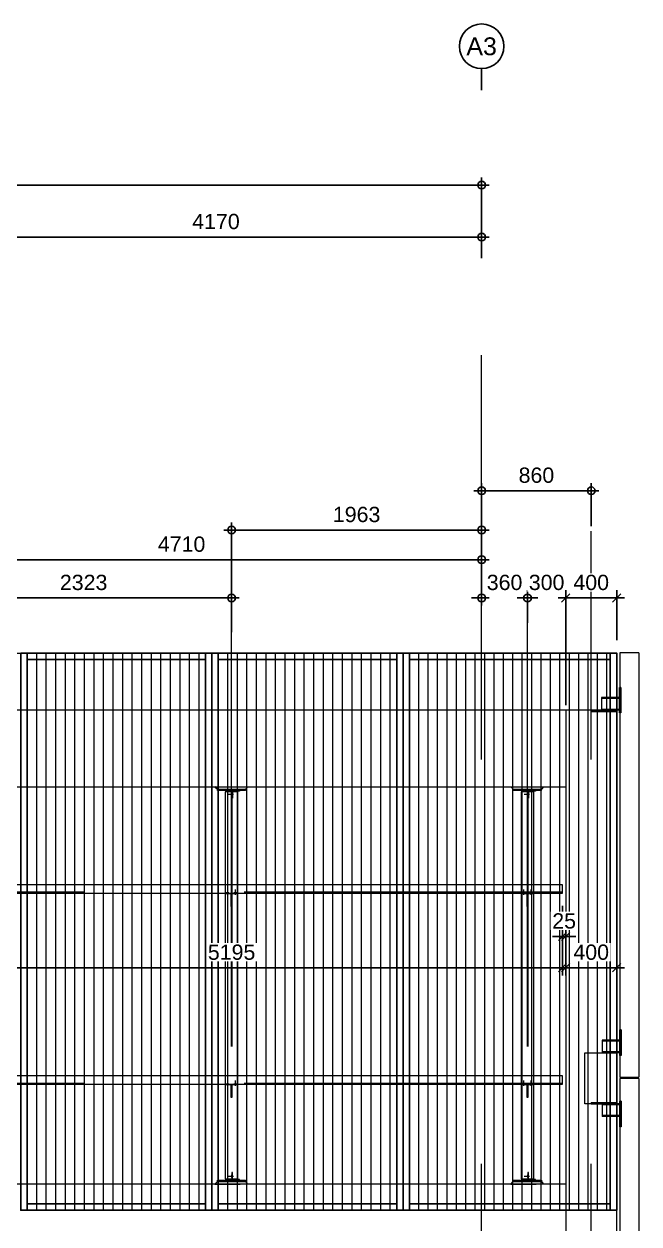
# Model space of a CAD drawing. Header units: millimetres. Extents: x 652937 to 1670132, y 1473552 to 2851037.
# Drawn here: x 663639.43 to 663644.26, y 1524563.97 to 1524573.4 of the extents above; entities that cross this region are included whole.
import ezdxf
from ezdxf.enums import TextEntityAlignment as Align

# ---------------------------------------------------------------- set-up
doc = ezdxf.new("R2010")
doc.units = ezdxf.units.MM
for name, pattern in [('Grid Line', [22.225, 12.7, -3.175, 3.175, -3.175]), ('HIDDEN', [0.375, 0.25, -0.125]), ('XKITLINE00', [0]), ('XKITLINE02', [4, 2, -2])]:
    doc.linetypes.add(name, pattern=pattern)
doc.layers.get('Defpoints').update_dxf_attribs({"color": 255})
for name, color, linetype, lineweight in [('A-230-M_FLOOR', 2, 'Continuous', 25), ('A-GENM', 37, 'Continuous', 9), ('Bolt', 7, 'Continuous', 0), ('Part', 2, 'Continuous', 0), ('S-GRID', 1, 'Continuous', 9), ('Z-030-M_GRID', 1, 'Continuous', 9)]:
    doc.layers.add(name, color=color, linetype=linetype, lineweight=lineweight)
doc.layers.add('S-DIM', color=7, linetype='Continuous')
doc.layers.add('Stan-Dim', color=5, linetype='Continuous')
doc.styles.add('Arial', font='arial.ttf')
doc.styles.add('CKST2', font='romans.shx', dxfattribs={"width": 0.8, "height": 4})
doc.dimstyles.new('Dim 40 - Cen', dxfattribs={"dimscale": 0.04, "dimtxt": 3, "dimasz": 1, "dimexe": 0, "dimexo": 1, "dimgap": 1.5, "dimtad": 1, "dimdec": 0, "dimlfac": 1000, "dimzin": 1, "dimdsep": 46, "dimtxsty": 'Arial', "dimblk": 'CEN1', "dimcen": 0.09, "dimclrd": 1, "dimclre": 49, "dimclrt": 3, "dimadec": 0, "dimazin": 0, "dimtfac": 1, "dimtdec": 0, "dimtix": 1, "dimtofl": 0, "dimtmove": 2, "dimatfit": 3, "dimfxl": 1, "dimtfill": 1, "dimtolj": 1, "dimtzin": 0, "dimarcsym": 1})
doc.dimstyles.new('Dim 40 - Cen-End', dxfattribs={"dimscale": 0.04, "dimtxt": 3, "dimasz": 1, "dimexe": 0, "dimexo": 1, "dimgap": 1.5, "dimtad": 1, "dimdec": 0, "dimlfac": 1000, "dimzin": 1, "dimdsep": 46, "dimtxsty": 'Arial', "dimblk1": 'CEN1', "dimblk2": 'END', "dimsah": 1, "dimcen": 0.09, "dimclrd": 1, "dimclre": 49, "dimclrt": 3, "dimadec": 0, "dimazin": 0, "dimtfac": 1, "dimtdec": 0, "dimtix": 1, "dimtofl": 0, "dimtmove": 2, "dimatfit": 3, "dimfxl": 1, "dimtfill": 1, "dimtolj": 1, "dimtzin": 0, "dimarcsym": 1})
doc.dimstyles.new('Dim 40 - End', dxfattribs={"dimscale": 0.04, "dimtxt": 3, "dimasz": 1, "dimexe": 0, "dimexo": 2.5, "dimgap": 1.5, "dimtad": 1, "dimdec": 0, "dimlfac": 1000, "dimzin": 1, "dimdsep": 46, "dimtxsty": 'Arial', "dimblk": 'END', "dimcen": 0.09, "dimclrd": 1, "dimclre": 49, "dimclrt": 3, "dimadec": 0, "dimazin": 0, "dimtfac": 1, "dimtdec": 0, "dimtix": 1, "dimtofl": 0, "dimtmove": 2, "dimatfit": 3, "dimfxl": 1, "dimtfill": 1, "dimtfillclr": 256, "dimtolj": 1, "dimtzin": 0, "dimarcsym": 0})

# ---------------------------------------------------------------- blocks, each defined once
blk = doc.blocks.new('*A26552242')
at = {"layer": 'Part', "linetype": 'XKITLINE00', "lineweight": 0}
for p, q in [((885.174229, 180.072396), (885.174229, 163.422396)), ((885.924229, 180.072396), (885.174229, 180.072396)), ((885.924229, 180.072396), (885.924229, 163.422396)), ((885.174229, 163.422396), (885.924229, 163.422396)), ((885.174229, 163.372396), (885.174229, 148.472396)), ((885.924229, 163.372396), (885.174229, 163.372396)), ((885.924229, 163.372396), (885.924229, 148.472396)), ((885.174229, 148.472396), (885.924229, 148.472396)), ((885.174229, 148.372396), (885.174229, 136.972396)), ((885.924229, 148.372396), (885.174229, 148.372396)), ((885.924229, 148.372396), (885.924229, 136.972396)), ((885.174229, 136.972396), (885.924229, 136.972396))]:
    blk.add_line(p, q, dxfattribs=at)
blk = doc.blocks.new('*A26572244')
at = {"layer": 'Part', "linetype": 'XKITLINE00', "lineweight": 0}
for p, q in [((883.799204, 162.372396), (883.799204, 164.372396)), ((883.799204, 164.372396), (885.049204, 164.372396)), ((885.049204, 164.372396), (885.049204, 162.372396)), ((885.049204, 162.372396), (883.799204, 162.372396))]:
    blk.add_line(p, q, dxfattribs=at)
blk = doc.blocks.new('*A26642251')
at = {"layer": 'Part', "linetype": 'XKITLINE02', "lineweight": 0}
for p, q in [((884.474108, 164.872396), (884.474108, 164.372396)), ((885.049204, 164.872396), (884.474108, 164.872396)), ((885.174108, 164.834896), (884.474108, 164.834896)), ((885.174108, 164.872396), (885.174108, 164.372396)), ((885.174108, 164.409896), (884.474108, 164.409896)), ((885.049204, 164.372396), (884.474108, 164.372396))]:
    blk.add_line(p, q, dxfattribs=at)
at = {"layer": 'Part', "linetype": 'XKITLINE00', "lineweight": 0}
for p, q in [((885.174108, 164.872396), (885.049204, 164.872396)), ((885.174108, 164.372396), (885.049204, 164.372396))]:
    blk.add_line(p, q, dxfattribs=at)
blk = doc.blocks.new('*A26662253')
at = {"layer": 'Part', "linetype": 'XKITLINE00', "lineweight": 0}
for p, q in [((885.174229, 165.272396), (885.174091, 165.272396)), ((885.174091, 165.272396), (885.174126, 165.272396)), ((885.174091, 165.272396), (885.174091, 164.272396)), ((885.174091, 164.272396), (885.174229, 164.272396)), ((885.174091, 164.272396), (885.174126, 164.272396))]:
    blk.add_line(p, q, dxfattribs=at)
at = {"layer": 'Part', "linetype": 'XKITLINE02', "lineweight": 0}
for p, q in [((885.174126, 164.272396), (885.174126, 165.272396)), ((885.224126, 165.272396), (885.174229, 165.272396)), ((885.224126, 165.272396), (885.224091, 165.272396)), ((885.224091, 165.272396), (885.224091, 164.272396)), ((885.224126, 164.272396), (885.224126, 165.272396)), ((885.224126, 164.272396), (885.174126, 164.272396)), ((885.224091, 164.272396), (885.224126, 164.272396))]:
    blk.add_line(p, q, dxfattribs=at)
blk = doc.blocks.new('*A26672254')
at = {"layer": 'Part', "linetype": 'XKITLINE00', "lineweight": 0}
for p, q in [((885.174229, 162.472396), (885.174091, 162.472396)), ((885.174091, 162.472396), (885.174126, 162.472396)), ((885.174091, 162.472396), (885.174091, 161.472396)), ((885.174091, 161.472396), (885.174229, 161.472396)), ((885.174091, 161.472396), (885.174126, 161.472396))]:
    blk.add_line(p, q, dxfattribs=at)
at = {"layer": 'Part', "linetype": 'XKITLINE02', "lineweight": 0}
for p, q in [((885.174126, 161.472396), (885.174126, 162.472396)), ((885.224126, 162.472396), (885.174229, 162.472396)), ((885.224126, 162.472396), (885.224091, 162.472396)), ((885.224091, 162.472396), (885.224091, 161.472396)), ((885.224126, 161.472396), (885.224126, 162.472396)), ((885.224126, 161.472396), (885.174126, 161.472396)), ((885.224091, 161.472396), (885.224126, 161.472396))]:
    blk.add_line(p, q, dxfattribs=at)
blk = doc.blocks.new('*A26682255')
at = {"layer": 'Part', "linetype": 'XKITLINE02', "lineweight": 0}
for p, q in [((884.474108, 162.372396), (884.474108, 161.872396)), ((885.049201, 162.372396), (884.474108, 162.372396)), ((885.174108, 162.334896), (884.474108, 162.334896)), ((885.174108, 162.372396), (885.174108, 161.872396)), ((885.174108, 161.909896), (884.474108, 161.909896)), ((885.049204, 161.872396), (884.474108, 161.872396))]:
    blk.add_line(p, q, dxfattribs=at)
at = {"layer": 'Part', "linetype": 'XKITLINE00', "lineweight": 0}
for p, q in [((885.174108, 162.372396), (885.049201, 162.372396)), ((885.174108, 161.872396), (885.049204, 161.872396))]:
    blk.add_line(p, q, dxfattribs=at)
blk = doc.blocks.new('*A26692256')
at = {"layer": 'Part', "linetype": 'XKITLINE02', "lineweight": 0}
for p, q in [((884.049201, 162.422396), (885.049201, 162.422396)), ((884.049201, 162.422396), (884.049201, 162.372396)), ((884.049201, 162.372396), (885.049201, 162.372396)), ((885.049201, 162.422396), (885.049201, 162.372396))]:
    blk.add_line(p, q, dxfattribs=at)
blk = doc.blocks.new('*A27552341')
at = {"layer": 'Part', "linetype": 'XKITLINE02', "lineweight": 0}
for p, q in [((884.459124, 178.322396), (884.459124, 177.822396)), ((885.049205, 178.322396), (884.459124, 178.322396)), ((885.159124, 178.284896), (884.459124, 178.284896)), ((885.159124, 178.322396), (885.159124, 177.822396)), ((885.159124, 177.859896), (884.459124, 177.859896)), ((885.049347, 177.822396), (884.459124, 177.822396))]:
    blk.add_line(p, q, dxfattribs=at)
at = {"layer": 'Part', "linetype": 'XKITLINE00', "lineweight": 0}
for p, q in [((885.159124, 178.322396), (885.049205, 178.322396)), ((885.159124, 177.822396), (885.049347, 177.822396))]:
    blk.add_line(p, q, dxfattribs=at)
blk = doc.blocks.new('*A27562342')
at = {"layer": 'Part', "linetype": 'XKITLINE00', "lineweight": 0}
for p, q in [((885.174229, 178.722396), (885.159107, 178.722396)), ((885.159107, 177.722396), (885.159107, 178.722396)), ((885.174229, 177.722396), (885.159107, 177.722396))]:
    blk.add_line(p, q, dxfattribs=at)
at = {"layer": 'Part', "linetype": 'XKITLINE02', "lineweight": 0}
for p, q in [((885.159141, 177.722396), (885.159141, 178.722396)), ((885.209141, 178.722396), (885.174229, 178.722396)), ((885.209141, 178.722396), (885.209107, 178.722396)), ((885.209107, 178.722396), (885.209107, 177.722396)), ((885.209141, 177.722396), (885.209141, 178.722396)), ((885.209141, 177.722396), (885.174229, 177.722396)), ((885.209107, 177.722396), (885.209141, 177.722396))]:
    blk.add_line(p, q, dxfattribs=at)
blk = doc.blocks.new('*A27572343')
at = {"layer": 'Part', "linetype": 'XKITLINE02', "lineweight": 0}
for p, q in [((884.048551, 177.822396), (885.048551, 177.822396)), ((884.048551, 177.822396), (884.048551, 177.772396)), ((884.048551, 177.772396), (885.048551, 177.772396)), ((885.048551, 177.822396), (885.048551, 177.772396))]:
    blk.add_line(p, q, dxfattribs=at)
blk = doc.blocks.new('CEN1')
at = {"color": 1}
for p, q in [((1.5, 0), (-1.5, 0)), ((0, 1.5), (0, -1.5))]:
    blk.add_line(p, q, dxfattribs=at)
at = {"color": 3}
blk.add_circle((0, 0), 0.75, dxfattribs=at)
blk = doc.blocks.new('*D2351')
at = {"color": 49, "lineweight": -2, "transparency": 16777216}
for p, q in [((663628.3827, 1524571.6566), (663628.3827, 1524572.1324)), ((663643.0227, 1524571.6566), (663643.0227, 1524572.1324))]:
    blk.add_line(p, q, dxfattribs=at)
at = {"color": 1, "lineweight": -2, "transparency": 16777216}
blk.add_line((663628.4227, 1524572.1324), (663642.9827, 1524572.1324), dxfattribs=at)
at = {"layer": 'Defpoints', "color": 0, "transparency": 16777216}
for p in [(663643.0227, 1524572.1324), (663628.3827, 1524571.6166), (663643.0227, 1524571.6166)]:
    blk.add_point(p, dxfattribs=at)
at = {"color": 1, "lineweight": -2, "transparency": 16777216, "xscale": 0.04, "yscale": 0.04, "zscale": 0.04, "rotation": 180}
blk.add_blockref('CEN1', (663628.3827, 1524572.1324), dxfattribs=at)
at = {"color": 1, "lineweight": -2, "transparency": 16777216, "xscale": 0.04, "yscale": 0.04, "zscale": 0.04}
blk.add_blockref('CEN1', (663643.0227, 1524572.1324), dxfattribs=at)
at = {"color": 3, "transparency": 16777216, "insert": (663635.7027, 1524572.2536), "char_height": 0.12, "attachment_point": 5, "style": 'Arial', "bg_fill": 3, "box_fill_scale": 1.1, "bg_fill_color": 256, "bg_fill_true_color": 13158600, "bg_fill_transparency": 0}
blk.add_mtext('\\A1;14640', dxfattribs=at)
blk = doc.blocks.new('grid2')
at = {"layer": 'Stan-Dim', "color": 3}
blk.add_line((0, -4.87), (0, 0), dxfattribs=at)
blk.add_circle((0, -9.87), 5, dxfattribs=at)
at = {"layer": 'Stan-Dim', "style": 'CKST2', "width": 0.8}
blk.add_attdef('00', text='', height=4, dxfattribs=at).set_placement((0, -9.87), align=Align.MIDDLE_CENTER)
blk = doc.blocks.new('*D2355')
at = {"color": 49, "lineweight": -2, "transparency": 16777216}
for p, q in [((663638.8527, 1524571.5361), (663638.8527, 1524571.7242)), ((663643.0227, 1524571.5594), (663643.0227, 1524571.7242))]:
    blk.add_line(p, q, dxfattribs=at)
at = {"color": 1, "lineweight": -2, "transparency": 16777216}
blk.add_line((663638.8927, 1524571.7242), (663642.9827, 1524571.7242), dxfattribs=at)
at = {"layer": 'Defpoints', "color": 0, "transparency": 16777216}
for p in [(663643.0227, 1524571.7242), (663638.8527, 1524571.4961), (663643.0227, 1524571.5194)]:
    blk.add_point(p, dxfattribs=at)
at = {"color": 1, "lineweight": -2, "transparency": 16777216, "xscale": 0.04, "yscale": 0.04, "zscale": 0.04, "rotation": 180}
blk.add_blockref('CEN1', (663638.8527, 1524571.7242), dxfattribs=at)
at = {"color": 1, "lineweight": -2, "transparency": 16777216, "xscale": 0.04, "yscale": 0.04, "zscale": 0.04}
blk.add_blockref('CEN1', (663643.0227, 1524571.7242), dxfattribs=at)
at = {"color": 3, "transparency": 16777216, "insert": (663640.9377, 1524571.8455), "char_height": 0.12, "attachment_point": 5, "style": 'Arial', "bg_fill": 3, "box_fill_scale": 1.1, "bg_fill_color": 256, "bg_fill_true_color": 13158600, "bg_fill_transparency": 0}
blk.add_mtext('\\A1;4170', dxfattribs=at)
blk = doc.blocks.new('*D2358')
at = {"color": 49, "lineweight": -2, "transparency": 16777216}
for p, q in [((663638.3127, 1524568.7696), (663638.3127, 1524569.1909)), ((663643.0227, 1524568.9238), (663643.0227, 1524569.1909))]:
    blk.add_line(p, q, dxfattribs=at)
at = {"color": 1, "lineweight": -2, "transparency": 16777216}
blk.add_line((663638.3527, 1524569.1909), (663642.9827, 1524569.1909), dxfattribs=at)
at = {"layer": 'Defpoints', "color": 0, "transparency": 16777216}
for p in [(663643.0227, 1524569.1909), (663643.0227, 1524568.8838), (663638.3127, 1524568.7296)]:
    blk.add_point(p, dxfattribs=at)
at = {"color": 1, "lineweight": -2, "transparency": 16777216, "xscale": 0.04, "yscale": 0.04, "zscale": 0.04, "rotation": 180}
blk.add_blockref('CEN1', (663638.3127, 1524569.1909), dxfattribs=at)
at = {"color": 1, "lineweight": -2, "transparency": 16777216, "xscale": 0.04, "yscale": 0.04, "zscale": 0.04}
blk.add_blockref('CEN1', (663643.0227, 1524569.1909), dxfattribs=at)
at = {"color": 3, "transparency": 16777216, "insert": (663640.6677, 1524569.3121), "char_height": 0.12, "attachment_point": 5, "style": 'Arial', "bg_fill": 3, "box_fill_scale": 1.1, "bg_fill_color": 256, "bg_fill_true_color": 13158600, "bg_fill_transparency": 0}
blk.add_mtext('\\A1;4710', dxfattribs=at)
blk = doc.blocks.new('*D2359')
at = {"layer": 'Defpoints', "color": 0, "transparency": 16777216}
for p in [(663643.8827, 1524569.7324), (663643.0227, 1524569.4133), (663643.8827, 1524569.4133)]:
    blk.add_point(p, dxfattribs=at)
at = {"layer": 'S-DIM', "color": 49, "lineweight": -2, "transparency": 16777216}
for p, q in [((663643.0227, 1524569.4533), (663643.0227, 1524569.7324)), ((663643.8827, 1524569.4533), (663643.8827, 1524569.7324))]:
    blk.add_line(p, q, dxfattribs=at)
at = {"layer": 'S-DIM', "color": 1, "lineweight": -2, "transparency": 16777216}
blk.add_line((663643.0627, 1524569.7324), (663643.8427, 1524569.7324), dxfattribs=at)
at = {"layer": 'S-DIM', "color": 1, "lineweight": -2, "transparency": 16777216, "xscale": 0.04, "yscale": 0.04, "zscale": 0.04, "rotation": 180}
blk.add_blockref('CEN1', (663643.0227, 1524569.7324), dxfattribs=at)
at = {"layer": 'S-DIM', "color": 1, "lineweight": -2, "transparency": 16777216, "xscale": 0.04, "yscale": 0.04, "zscale": 0.04}
blk.add_blockref('CEN1', (663643.8827, 1524569.7324), dxfattribs=at)
at = {"layer": 'S-DIM', "color": 3, "transparency": 16777216, "insert": (663643.4527, 1524569.8536), "char_height": 0.12, "attachment_point": 5, "style": 'Arial', "bg_fill": 3, "box_fill_scale": 1.1, "bg_fill_color": 256, "bg_fill_true_color": 13158600, "bg_fill_transparency": 0}
blk.add_mtext('\\A1;860', dxfattribs=at)
blk = doc.blocks.new('*A3459102')
at = {"layer": 'Part', "linetype": 'XKITLINE00', "lineweight": 0}
for p, q in [((616.947211, 135.830227), (616.947209, 135.830227)), ((616.947209, 135.830227), (619.147209, 135.830227)), ((616.947209, 135.730227), (616.947209, 135.830227)), ((616.947211, 135.730227), (616.947209, 135.730227)), ((616.947209, 135.730227), (619.147209, 135.730227)), ((619.147211, 135.830227), (619.147209, 135.830227)), ((619.147209, 135.730227), (619.147209, 135.830227)), ((619.147211, 135.730227), (619.147209, 135.730227))]:
    blk.add_line(p, q, dxfattribs=at)
at = {"layer": 'Part', "linetype": 'XKITLINE02', "lineweight": 0}
for p, q in [((616.947211, 135.830227), (616.947211, 135.730227)), ((619.147209, 135.830227), (619.147211, 135.830227)), ((619.147209, 135.730227), (619.147211, 135.730227)), ((619.147211, 135.830227), (619.147211, 135.730227))]:
    blk.add_line(p, q, dxfattribs=at)
blk = doc.blocks.new('*A3460103')
at = {"layer": 'Part', "linetype": 'XKITLINE02', "lineweight": 0}
for p, q in [((618.12721, 136.430227), (618.077209, 136.430227)), ((618.077209, 136.430227), (618.077209, 135.930227)), ((618.077209, 135.830227), (618.67721, 135.830227)), ((618.127209, 135.930227), (618.127209, 136.430227)), ((618.67721, 135.830227), (618.67721, 135.880227))]:
    blk.add_line(p, q, dxfattribs=at)
at = {"layer": 'Part', "linetype": 'XKITLINE00', "lineweight": 0}
for p, q in [((618.077209, 135.930227), (618.077209, 135.830227)), ((618.127209, 135.930227), (618.127209, 135.880227)), ((618.677209, 135.880227), (618.127209, 135.880227)), ((618.677209, 135.830227), (618.677209, 135.880227))]:
    blk.add_line(p, q, dxfattribs=at)
blk = doc.blocks.new('*A3461104')
at = {"layer": 'Part', "linetype": 'XKITLINE00', "lineweight": 0}
for p, q in [((616.747209, 135.530227), (616.947209, 135.730227)), ((616.947209, 135.730227), (616.947211, 135.730227)), ((619.177211, 135.730227), (616.947209, 135.730227)), ((619.347209, 135.530227), (619.177209, 135.730227))]:
    blk.add_line(p, q, dxfattribs=at)
at = {"layer": 'Part', "linetype": 'XKITLINE02', "lineweight": 0}
for p, q in [((616.747211, 135.530227), (616.947211, 135.730227)), ((619.347211, 135.530227), (619.177211, 135.730227)), ((616.747209, 135.530227), (619.347211, 135.530227))]:
    blk.add_line(p, q, dxfattribs=at)
blk = doc.blocks.new('*A3462105')
at = {"layer": 'Bolt', "linetype": 'XKITLINE02', "lineweight": 0}
for p, q in [((618.20641, 136.130227), (617.77721, 136.130227)), ((618.07721, 136.200227), (618.01721, 136.200227)), ((618.07721, 136.060227), (618.01721, 136.060227)), ((618.12721, 136.300227), (618.07721, 136.300227)), ((618.12721, 135.960227), (618.07721, 135.960227))]:
    blk.add_line(p, q, dxfattribs=at)
blk = doc.blocks.new('*A3463106')
at = {"layer": 'Bolt'}
for points in [[(617.217, 135.83), (617.217, 135.73), (617.077, 135.73), (617.077, 135.83)], [(619.017, 135.83), (619.017, 135.73), (618.877, 135.73), (618.877, 135.83)]]:
    blk.add_hatch(color=256, dxfattribs=at).paths.add_polyline_path(points, flags=17)
at = {"layer": 'Bolt', "linetype": 'XKITLINE00', "lineweight": 0}
for p, q in [((617.077, 135.83), (617.077, 135.73)), ((617.147, 135.83), (617.147, 135.73)), ((617.217, 135.83), (617.217, 135.73)), ((618.877, 135.83), (618.877, 135.73)), ((618.947, 135.83), (618.947, 135.73)), ((619.017, 135.83), (619.017, 135.73))]:
    blk.add_line(p, q, dxfattribs=at)
blk = doc.blocks.new('*A3534110')
at = {"layer": 'Part', "linetype": 'XKITLINE00', "lineweight": 0}
for p, q in [((616.947209, 162.330227), (616.947209, 162.430227)), ((616.947209, 162.430227), (619.147209, 162.430227)), ((619.147209, 162.330227), (616.947209, 162.330227)), ((619.147209, 162.330227), (619.147209, 162.430227)), ((619.147209, 162.430227), (619.147211, 162.430227)), ((619.147211, 162.330227), (619.147209, 162.330227))]:
    blk.add_line(p, q, dxfattribs=at)
at = {"layer": 'Part', "linetype": 'XKITLINE02', "lineweight": 0}
for p, q in [((616.947211, 162.330227), (616.947211, 162.430227)), ((619.147209, 162.430227), (619.147211, 162.430227)), ((619.147209, 162.330227), (619.147211, 162.330227)), ((619.147211, 162.330227), (619.147211, 162.430227))]:
    blk.add_line(p, q, dxfattribs=at)
blk = doc.blocks.new('*A3535111')
at = {"layer": 'Part', "linetype": 'XKITLINE00', "lineweight": 0}
for p, q in [((618.077209, 162.330227), (618.077209, 162.230227)), ((618.677209, 162.280227), (618.127209, 162.280227)), ((618.127209, 162.280227), (618.127209, 162.230227)), ((618.677209, 162.280227), (618.677209, 162.330227))]:
    blk.add_line(p, q, dxfattribs=at)
at = {"layer": 'Part', "linetype": 'XKITLINE02', "lineweight": 0}
for p, q in [((618.077209, 162.330227), (618.67721, 162.330227)), ((618.07721, 161.730227), (618.077209, 162.230227)), ((618.127209, 162.230227), (618.12721, 161.730227)), ((618.67721, 162.330227), (618.67721, 162.280227)), ((618.077209, 161.730227), (618.12721, 161.730227))]:
    blk.add_line(p, q, dxfattribs=at)
blk = doc.blocks.new('*A3536112')
at = {"layer": 'Part', "linetype": 'XKITLINE00', "lineweight": 0}
for p, q in [((616.747209, 162.630227), (616.947209, 162.430227)), ((616.947209, 162.430227), (619.177211, 162.430227)), ((619.177209, 162.430227), (619.347209, 162.630227))]:
    blk.add_line(p, q, dxfattribs=at)
at = {"layer": 'Part', "linetype": 'XKITLINE02', "lineweight": 0}
for p, q in [((616.747209, 162.630227), (619.347211, 162.630227)), ((616.947211, 162.430227), (616.747211, 162.630227)), ((619.177211, 162.430227), (619.347211, 162.630227))]:
    blk.add_line(p, q, dxfattribs=at)
blk = doc.blocks.new('*A3537113')
at = {"layer": 'Bolt', "linetype": 'XKITLINE02', "lineweight": 0}
for p, q in [((618.07721, 162.100227), (618.01721, 162.100227)), ((618.12721, 162.200227), (618.07721, 162.200227)), ((618.20641, 162.030227), (617.77721, 162.030227)), ((618.07721, 161.960227), (618.01721, 161.960227)), ((618.12721, 161.860227), (618.07721, 161.860227))]:
    blk.add_line(p, q, dxfattribs=at)
blk = doc.blocks.new('*A3538114')
at = {"layer": 'Bolt'}
for points in [[(617.217, 162.43), (617.217, 162.33), (617.077, 162.33), (617.077, 162.43)], [(619.017, 162.43), (619.017, 162.33), (618.877, 162.33), (618.877, 162.43)]]:
    blk.add_hatch(color=256, dxfattribs=at).paths.add_polyline_path(points, flags=17)
at = {"layer": 'Bolt', "linetype": 'XKITLINE00', "lineweight": 0}
for p, q in [((617.077, 162.33), (617.077, 162.43)), ((617.147, 162.33), (617.147, 162.43)), ((617.217, 162.33), (617.217, 162.43)), ((618.877, 162.33), (618.877, 162.43)), ((618.947, 162.33), (618.947, 162.43)), ((619.017, 162.33), (619.017, 162.43))]:
    blk.add_line(p, q, dxfattribs=at)
blk = doc.blocks.new('*A3522107')
at = {"layer": 'Part', "linetype": 'XKITLINE00', "lineweight": 0}
for p, q in [((618.017208, 147.820227), (618.077208, 147.820227)), ((618.017208, 147.520227), (618.017208, 147.820227)), ((618.077208, 147.520227), (618.017208, 147.520227)), ((618.017209, 146.820227), (618.017208, 147.520227)), ((618.077209, 147.820227), (618.077208, 147.820227)), ((618.077208, 147.820227), (618.077208, 147.520227)), ((618.077208, 147.520227), (618.077209, 146.820227)), ((618.077209, 146.820227), (618.017209, 146.820227))]:
    blk.add_line(p, q, dxfattribs=at)
at = {"layer": 'Part', "linetype": 'XKITLINE02', "lineweight": 0}
for p, q in [((618.017209, 146.820227), (618.017209, 147.820227)), ((618.077208, 147.820227), (618.077209, 147.820227)), ((618.077209, 146.820227), (618.077209, 147.820227))]:
    blk.add_line(p, q, dxfattribs=at)
blk = doc.blocks.new('*A3523108')
at = {"layer": 'Part', "linetype": 'XKITLINE00', "lineweight": 0}
for p, q in [((617.547208, 147.820227), (617.547208, 147.880227)), ((618.547208, 147.820227), (617.547208, 147.820227)), ((618.547208, 147.820227), (618.547208, 147.880227)), ((618.547209, 147.820227), (618.547208, 147.820227))]:
    blk.add_line(p, q, dxfattribs=at)
at = {"layer": 'Part', "linetype": 'XKITLINE02', "lineweight": 0}
for p, q in [((617.547208, 147.880227), (617.547209, 147.880227)), ((617.547208, 147.880227), (618.547209, 147.880227)), ((617.547209, 147.880227), (617.547209, 147.820227)), ((618.547208, 147.820227), (618.547209, 147.820227)), ((618.547209, 147.820227), (618.547209, 147.880227))]:
    blk.add_line(p, q, dxfattribs=at)
blk = doc.blocks.new('*A3524109')
at = {"layer": 'Bolt'}
for points in [[(617.677, 147.88), (617.677, 147.94), (617.817, 147.94), (617.817, 147.88)], [(618.277, 147.88), (618.277, 147.94), (618.417, 147.94), (618.417, 147.88)], [(617.677, 147.82), (617.677, 147.88), (617.817, 147.88), (617.817, 147.82)], [(618.277, 147.82), (618.277, 147.88), (618.417, 147.88), (618.417, 147.82)]]:
    blk.add_hatch(color=256, dxfattribs=at).paths.add_polyline_path(points, flags=17)
at = {"layer": 'Bolt', "linetype": 'XKITLINE00', "lineweight": 0}
for p, q in [((617.677, 147.88), (617.677, 147.94)), ((617.747, 147.741), (617.747, 148.17)), ((617.817, 147.88), (617.817, 147.94)), ((618.277, 147.88), (618.277, 147.94)), ((618.347, 147.741), (618.347, 148.17)), ((618.417, 147.88), (618.417, 147.94)), ((617.677, 147.82), (617.677, 147.88)), ((617.817, 147.82), (617.817, 147.88)), ((618.277, 147.82), (618.277, 147.88)), ((618.417, 147.82), (618.417, 147.88))]:
    blk.add_line(p, q, dxfattribs=at)
blk = doc.blocks.new('*D2374')
at = {"layer": 'Defpoints', "color": 0, "transparency": 16777216}
for p in [(663641.0602, 1524568.8902), (663641.0602, 1524568.5813), (663638.7377, 1524568.5052)]:
    blk.add_point(p, dxfattribs=at)
at = {"layer": 'S-DIM', "color": 49, "lineweight": -2, "transparency": 16777216}
for p, q in [((663638.7377, 1524568.5452), (663638.7377, 1524568.8902)), ((663641.0602, 1524568.6213), (663641.0602, 1524568.8902))]:
    blk.add_line(p, q, dxfattribs=at)
at = {"layer": 'S-DIM', "color": 1, "lineweight": -2, "transparency": 16777216}
blk.add_line((663638.7777, 1524568.8902), (663641.0202, 1524568.8902), dxfattribs=at)
at = {"layer": 'S-DIM', "color": 1, "lineweight": -2, "transparency": 16777216, "xscale": 0.04, "yscale": 0.04, "zscale": 0.04, "rotation": 180}
blk.add_blockref('CEN1', (663638.7377, 1524568.8902), dxfattribs=at)
at = {"layer": 'S-DIM', "color": 1, "lineweight": -2, "transparency": 16777216, "xscale": 0.04, "yscale": 0.04, "zscale": 0.04}
blk.add_blockref('CEN1', (663641.0602, 1524568.8902), dxfattribs=at)
at = {"layer": 'S-DIM', "color": 3, "transparency": 16777216, "insert": (663639.899, 1524569.0116), "char_height": 0.12, "attachment_point": 5, "style": 'Arial', "bg_fill": 3, "box_fill_scale": 1.1, "bg_fill_color": 256, "bg_fill_true_color": 13158600, "bg_fill_transparency": 0}
blk.add_mtext('\\A1;2323', dxfattribs=at)
blk = doc.blocks.new('*D2375')
at = {"layer": 'Defpoints', "color": 0, "transparency": 16777216}
for p in [(663643.0227, 1524569.4237), (663643.0227, 1524569.1519), (663641.0602, 1524568.5813)]:
    blk.add_point(p, dxfattribs=at)
at = {"layer": 'S-DIM', "color": 49, "lineweight": -2, "transparency": 16777216}
for p, q in [((663641.0602, 1524568.6213), (663641.0602, 1524569.4237)), ((663643.0227, 1524569.1919), (663643.0227, 1524569.4237))]:
    blk.add_line(p, q, dxfattribs=at)
at = {"layer": 'S-DIM', "color": 1, "lineweight": -2, "transparency": 16777216}
blk.add_line((663641.1002, 1524569.4237), (663642.9827, 1524569.4237), dxfattribs=at)
at = {"layer": 'S-DIM', "color": 1, "lineweight": -2, "transparency": 16777216, "xscale": 0.04, "yscale": 0.04, "zscale": 0.04, "rotation": 180}
blk.add_blockref('CEN1', (663641.0602, 1524569.4237), dxfattribs=at)
at = {"layer": 'S-DIM', "color": 1, "lineweight": -2, "transparency": 16777216, "xscale": 0.04, "yscale": 0.04, "zscale": 0.04}
blk.add_blockref('CEN1', (663643.0227, 1524569.4237), dxfattribs=at)
at = {"layer": 'S-DIM', "color": 3, "transparency": 16777216, "insert": (663642.0415, 1524569.5451), "char_height": 0.12, "attachment_point": 5, "style": 'Arial', "bg_fill": 3, "box_fill_scale": 1.1, "bg_fill_color": 256, "bg_fill_true_color": 13158600, "bg_fill_transparency": 0}
blk.add_mtext('\\A1;1963', dxfattribs=at)
blk = doc.blocks.new('*D2376')
at = {"layer": 'Defpoints', "color": 0, "transparency": 16777216}
for p in [(663643.0227, 1524569.1519), (663643.3827, 1524568.8902), (663643.3827, 1524568.6556)]:
    blk.add_point(p, dxfattribs=at)
at = {"layer": 'S-DIM', "color": 49, "lineweight": -2, "transparency": 16777216}
for p, q in [((663643.0227, 1524569.1119), (663643.0227, 1524568.8902)), ((663643.3827, 1524568.6956), (663643.3827, 1524568.8902))]:
    blk.add_line(p, q, dxfattribs=at)
at = {"layer": 'S-DIM', "color": 1, "lineweight": -2, "transparency": 16777216}
for p, q in [((663642.9827, 1524568.8902), (663642.9427, 1524568.8902)), ((663643.4227, 1524568.8902), (663643.4627, 1524568.8902))]:
    blk.add_line(p, q, dxfattribs=at)
at = {"layer": 'S-DIM', "color": 1, "lineweight": -2, "transparency": 16777216, "xscale": 0.04, "yscale": 0.04, "zscale": 0.04}
blk.add_blockref('CEN1', (663643.0227, 1524568.8902), dxfattribs=at)
at = {"layer": 'S-DIM', "color": 1, "lineweight": -2, "transparency": 16777216, "xscale": 0.04, "yscale": 0.04, "zscale": 0.04, "rotation": 180}
blk.add_blockref('CEN1', (663643.3827, 1524568.8902), dxfattribs=at)
at = {"layer": 'S-DIM', "color": 3, "transparency": 16777216, "insert": (663643.2027, 1524569.0116), "char_height": 0.12, "attachment_point": 5, "style": 'Arial', "bg_fill": 3, "box_fill_scale": 1.1, "bg_fill_color": 256, "bg_fill_true_color": 13158600, "bg_fill_transparency": 0}
blk.add_mtext('\\A1;360', dxfattribs=at)
blk = doc.blocks.new('END')
at = {"color": 1}
for p, q in [((1.5, 0), (-1.5, 0)), ((0, 1.5), (0, -1.5))]:
    blk.add_line(p, q, dxfattribs=at)
at = {"color": 3}
blk.add_line((-0.8, -0.8), (0.8, 0.8), dxfattribs=at)
blk = doc.blocks.new('*D2377')
at = {"layer": 'Defpoints', "color": 0, "transparency": 16777216}
for p in [(663643.6827, 1524568.8902), (663643.3827, 1524568.6556), (663643.6827, 1524568.0081)]:
    blk.add_point(p, dxfattribs=at)
at = {"layer": 'S-DIM', "color": 1, "lineweight": -2, "transparency": 16777216}
for p, q in [((663643.3427, 1524568.8902), (663643.3027, 1524568.8902)), ((663643.7227, 1524568.8902), (663643.7627, 1524568.8902))]:
    blk.add_line(p, q, dxfattribs=at)
at = {"layer": 'S-DIM', "color": 49, "lineweight": -2, "transparency": 16777216}
for p, q in [((663643.3827, 1524568.6956), (663643.3827, 1524568.8902)), ((663643.6827, 1524568.0481), (663643.6827, 1524568.8902))]:
    blk.add_line(p, q, dxfattribs=at)
at = {"layer": 'S-DIM', "color": 1, "lineweight": -2, "transparency": 16777216, "xscale": 0.04, "yscale": 0.04, "zscale": 0.04}
blk.add_blockref('CEN1', (663643.3827, 1524568.8902), dxfattribs=at)
at = {"layer": 'S-DIM', "color": 1, "lineweight": -2, "transparency": 16777216, "xscale": 0.04, "yscale": 0.04, "zscale": 0.04, "rotation": 180}
blk.add_blockref('END', (663643.6827, 1524568.8902), dxfattribs=at)
at = {"layer": 'S-DIM', "color": 3, "transparency": 16777216, "insert": (663643.5327, 1524569.0116), "char_height": 0.12, "attachment_point": 5, "style": 'Arial', "bg_fill": 3, "box_fill_scale": 1.1, "bg_fill_color": 256, "bg_fill_true_color": 13158600, "bg_fill_transparency": 0}
blk.add_mtext('\\A1;300', dxfattribs=at)
blk = doc.blocks.new('*D2384')
at = {"layer": 'Defpoints', "color": 0, "transparency": 16777216}
for p in [(663644.0827, 1524568.8902), (663644.0827, 1524568.4581), (663643.6827, 1524568.2621)]:
    blk.add_point(p, dxfattribs=at)
at = {"layer": 'S-DIM', "color": 49, "lineweight": -2, "transparency": 16777216}
for p, q in [((663643.6827, 1524568.3621), (663643.6827, 1524568.8902)), ((663644.0827, 1524568.5581), (663644.0827, 1524568.8902))]:
    blk.add_line(p, q, dxfattribs=at)
at = {"layer": 'S-DIM', "color": 1, "lineweight": -2, "transparency": 16777216}
blk.add_line((663643.7227, 1524568.8902), (663644.0427, 1524568.8902), dxfattribs=at)
at = {"layer": 'S-DIM', "color": 1, "lineweight": -2, "transparency": 16777216, "xscale": 0.04, "yscale": 0.04, "zscale": 0.04, "rotation": 180}
blk.add_blockref('END', (663643.6827, 1524568.8902), dxfattribs=at)
at = {"layer": 'S-DIM', "color": 1, "lineweight": -2, "transparency": 16777216, "xscale": 0.04, "yscale": 0.04, "zscale": 0.04}
blk.add_blockref('END', (663644.0827, 1524568.8902), dxfattribs=at)
at = {"layer": 'S-DIM', "color": 3, "transparency": 16777216, "insert": (663643.8827, 1524569.0115), "char_height": 0.12, "attachment_point": 5, "style": 'Arial', "bg_fill": 3, "box_fill_scale": 1.1, "bg_fill_color": 256, "bg_fill_true_color": 13158600, "bg_fill_transparency": 0}
blk.add_mtext('\\A1;400', dxfattribs=at)
blk = doc.blocks.new('GM_Louver Grill Vertical Z1 - Z Profile-25050078-Section 64')
at = {"layer": 'A-GENM'}
blk.add_line((1602262.7, 110495), (1602262.7, 114870), dxfattribs=at)
blk = doc.blocks.new('EE')
at = {"color": 1}
for p, q in [((1613084.2, 110495), (1613084.2, 114870)), ((1614484.2, 114870), (1614484.2, 110495)), ((1614584.2, 114870), (1614584.2, 110495)), ((1615984.2, 110495), (1615984.2, 114870)), ((1616084.2, 110495), (1616084.2, 114870)), ((1617661, 114870), (1617661, 110495)), ((1613084.2, 114820), (1614484.2, 114820)), ((1615984.2, 114820), (1614584.2, 114820)), ((1616084.2, 114820), (1617661, 114820)), ((1613084.2, 110545), (1614484.2, 110545)), ((1615984.2, 110545), (1614584.2, 110545)), ((1617661, 110545), (1616084.2, 110545))]:
    blk.add_line(p, q, dxfattribs=at)
for points in [[(1613034.2, 114870), (1614534.2, 114870), (1614534.2, 110495), (1613034.2, 110495)], [(1616034.2, 114870), (1614534.2, 114870), (1614534.2, 110495), (1616034.2, 110495)], [(1616034.2, 114870), (1617711, 114870), (1617711, 110495), (1616034.2, 110495)]]:
    blk.add_lwpolyline(points, close=True, dxfattribs=at)
at = {"layer": 'A-GENM'}
for p in [(10821.5, 0), (10896.5, 0), (10971.5, 0), (11046.5, 0), (11121.5, 0), (11196.5, 0), (11271.5, 0), (11346.5, 0), (11421.5, 0), (11496.5, 0), (11571.5, 0), (11646.5, 0), (11721.5, 0), (11796.5, 0), (11871.5, 0), (11946.5, 0), (12021.5, 0), (12096.5, 0), (12171.5, 0), (12321.5, 0), (12396.5, 0), (12471.5, 0), (12546.5, 0), (12621.5, 0), (12696.5, 0), (12771.5, 0), (12846.5, 0), (12921.5, 0), (12996.5, 0), (13071.5, 0), (13146.5, 0), (13221.5, 0), (13296.5, 0), (13371.5, 0), (13446.5, 0), (13521.5, 0), (13596.5, 0), (13671.5, 0), (13895.4, 0), (13969.2, 0), (14043, 0), (14116.9, 0), (14190.7, 0), (14264.5, 0), (14338.4, 0), (14412.2, 0), (14486.1, 0), (14559.9, 0), (14633.7, 0), (14707.6, 0), (14781.4, 0), (14855.2, 0), (14929.1, 0), (15002.9, 0), (15076.8, 0), (15150.6, 0), (15224.4, 0), (15298.3, 0), (15372.1, 0)]:
    blk.add_blockref('GM_Louver Grill Vertical Z1 - Z Profile-25050078-Section 64', p, dxfattribs=at)
blk = doc.blocks.new('*D5887')
at = {"layer": 'Defpoints', "color": 0, "transparency": 16777216}
for p in [(663638.4627, 1524566.5731), (663643.6577, 1524566.5731), (663643.6577, 1524565.9869)]:
    blk.add_point(p, dxfattribs=at)
at = {"layer": 'S-DIM', "color": 49, "lineweight": -2, "transparency": 16777216}
for p, q in [((663638.4627, 1524566.4731), (663638.4627, 1524565.9869)), ((663643.6577, 1524566.4731), (663643.6577, 1524565.9869))]:
    blk.add_line(p, q, dxfattribs=at)
at = {"layer": 'S-DIM', "color": 1, "lineweight": -2, "transparency": 16777216}
blk.add_line((663638.5027, 1524565.9869), (663643.6177, 1524565.9869), dxfattribs=at)
at = {"layer": 'S-DIM', "color": 1, "lineweight": -2, "transparency": 16777216, "xscale": 0.04, "yscale": 0.04, "zscale": 0.04, "rotation": 180}
blk.add_blockref('END', (663638.4627, 1524565.9869), dxfattribs=at)
at = {"layer": 'S-DIM', "color": 1, "lineweight": -2, "transparency": 16777216, "xscale": 0.04, "yscale": 0.04, "zscale": 0.04}
blk.add_blockref('END', (663643.6577, 1524565.9869), dxfattribs=at)
at = {"layer": 'S-DIM', "color": 3, "transparency": 16777216, "insert": (663641.0602, 1524566.1082), "char_height": 0.12, "attachment_point": 5, "style": 'Arial', "bg_fill": 3, "box_fill_scale": 1.1, "bg_fill_color": 256, "bg_fill_true_color": 13158600, "bg_fill_transparency": 0}
blk.add_mtext('\\A1;5195', dxfattribs=at)
blk = doc.blocks.new('*D5888')
at = {"layer": 'Defpoints', "color": 0, "transparency": 16777216}
for p in [(663643.6577, 1524566.5731), (663643.6827, 1524566.2324)]:
    blk.add_point(p, dxfattribs=at)
at = {"layer": 'S-DIM', "color": 49, "lineweight": -2, "transparency": 16777216}
for p, q in [((663643.6577, 1524566.4731), (663643.6577, 1524566.2324)), ((663643.6827, 1524566.3531), (663643.6827, 1524566.2324))]:
    blk.add_line(p, q, dxfattribs=at)
at = {"layer": 'S-DIM', "color": 1, "lineweight": -2, "transparency": 16777216}
for p, q in [((663643.6177, 1524566.2324), (663643.5777, 1524566.2324)), ((663643.7227, 1524566.2324), (663643.7627, 1524566.2324))]:
    blk.add_line(p, q, dxfattribs=at)
at = {"layer": 'S-DIM', "color": 1, "lineweight": -2, "transparency": 16777216, "xscale": 0.04, "yscale": 0.04, "zscale": 0.04}
blk.add_blockref('END', (663643.6577, 1524566.2324), dxfattribs=at)
at = {"layer": 'S-DIM', "color": 1, "lineweight": -2, "transparency": 16777216, "xscale": 0.04, "yscale": 0.04, "zscale": 0.04, "rotation": 180}
blk.add_blockref('END', (663643.6827, 1524566.2324), dxfattribs=at)
at = {"layer": 'S-DIM', "color": 3, "transparency": 16777216, "insert": (663643.6702, 1524566.3536), "char_height": 0.12, "attachment_point": 5, "style": 'Arial', "bg_fill": 3, "box_fill_scale": 1.1, "bg_fill_color": 256, "bg_fill_true_color": 13158600, "bg_fill_transparency": 0}
blk.add_mtext('\\A1;25', dxfattribs=at)
at = {"layer": 'Defpoints', "color": 0, "transparency": 16777216}
blk.add_point((663643.6827, 1524566.4531), dxfattribs=at)
blk = doc.blocks.new('*D5889')
at = {"layer": 'Defpoints', "color": 0, "transparency": 16777216}
for p in [(663643.6827, 1524566.4531), (663644.0827, 1524566.4599), (663644.0827, 1524565.9869)]:
    blk.add_point(p, dxfattribs=at)
at = {"layer": 'S-DIM', "color": 49, "lineweight": -2, "transparency": 16777216}
for p, q in [((663643.6827, 1524566.3531), (663643.6827, 1524565.9869)), ((663644.0827, 1524566.3599), (663644.0827, 1524565.9869))]:
    blk.add_line(p, q, dxfattribs=at)
at = {"layer": 'S-DIM', "color": 1, "lineweight": -2, "transparency": 16777216}
blk.add_line((663643.7227, 1524565.9869), (663644.0427, 1524565.9869), dxfattribs=at)
at = {"layer": 'S-DIM', "color": 1, "lineweight": -2, "transparency": 16777216, "xscale": 0.04, "yscale": 0.04, "zscale": 0.04, "rotation": 180}
blk.add_blockref('END', (663643.6827, 1524565.9869), dxfattribs=at)
at = {"layer": 'S-DIM', "color": 1, "lineweight": -2, "transparency": 16777216, "xscale": 0.04, "yscale": 0.04, "zscale": 0.04}
blk.add_blockref('END', (663644.0827, 1524565.9869), dxfattribs=at)
at = {"layer": 'S-DIM', "color": 3, "transparency": 16777216, "insert": (663643.8827, 1524566.1082), "char_height": 0.12, "attachment_point": 5, "style": 'Arial', "bg_fill": 3, "box_fill_scale": 1.1, "bg_fill_color": 256, "bg_fill_true_color": 13158600, "bg_fill_transparency": 0}
blk.add_mtext('\\A1;400', dxfattribs=at)

msp = doc.modelspace()

# ---------------------------------------------------------------- linework, layer by layer
at = {"layer": 'A-230-M_FLOOR', "color": 4, "lineweight": 9}
msp.add_lwpolyline([(663644.0827, 1524558.5176), (663644.0827, 1524568.0081), (663643.6827, 1524568.0081), (663643.6827, 1524558.5176)], dxfattribs=at)
at = {"layer": 'Part', "linetype": 'XKITLINE00', "lineweight": 0}
for p, q in [((663643.6827, 1524568.0081), (663638.4377, 1524568.0081)), ((663638.4377, 1524567.4081), (663643.6827, 1524567.4081)), ((663643.6827, 1524564.2881), (663638.4377, 1524564.2881))]:
    msp.add_line(p, q, dxfattribs=at)
at = {"layer": 'Part', "linetype": 'XKITLINE02', "lineweight": 0}
for p, q in [((663641.0572, 1524567.3681), (663641.0572, 1524564.3281)), ((663641.0572, 1524567.3681), (663641.0572, 1524564.3281)), ((663641.0632, 1524567.3681), (663641.0632, 1524564.3281)), ((663641.0632, 1524567.3681), (663641.0632, 1524564.3281)), ((663641.1102, 1524567.3681), (663641.1102, 1524567.3681)), ((663641.1102, 1524567.3681), (663641.1102, 1524567.3681)), ((663643.3797, 1524567.3681), (663643.3797, 1524564.3281)), ((663643.3797, 1524567.3681), (663643.3797, 1524564.3281)), ((663643.3857, 1524567.3681), (663643.3857, 1524564.3281)), ((663643.3857, 1524567.3681), (663643.3857, 1524564.3281)), ((663643.4327, 1524567.3681), (663643.4327, 1524567.3681)), ((663643.4327, 1524567.3681), (663643.4327, 1524567.3681)), ((663641.1102, 1524564.3281), (663641.1102, 1524564.3281)), ((663641.1102, 1524564.3281), (663641.1102, 1524564.3281)), ((663643.4327, 1524564.3281), (663643.4327, 1524564.3281)), ((663643.4327, 1524564.3281), (663643.4327, 1524564.3281))]:
    msp.add_line(p, q, dxfattribs=at)
at = {"layer": 'Part', "color": 1, "linetype": 'XKITLINE00', "lineweight": 0}
msp.add_lwpolyline([(663627.2277, 1524568.0081), (663627.2277, 1524568.4581), (663644.0826, 1524568.4581), (663644.0826, 1524568.0081)], dxfattribs=at)
at = {"layer": 'Part', "linetype": 'XKITLINE00', "lineweight": 0}
for points in [[(663641.1102, 1524564.3281), (663641.1102, 1524567.3681), (663641.0102, 1524567.3681), (663641.0102, 1524564.3281)], [(663643.4327, 1524564.3281), (663643.4327, 1524567.3681), (663643.3327, 1524567.3681), (663643.3327, 1524564.3281)], [(663643.6577, 1524566.6381), (663638.4627, 1524566.6381), (663638.4627, 1524566.5731), (663643.6577, 1524566.5731)], [(663643.6577, 1524565.1381), (663638.4627, 1524565.1381), (663638.4627, 1524565.0731), (663643.6577, 1524565.0731)]]:
    msp.add_lwpolyline(points, close=True, dxfattribs=at)
at = {"layer": 'S-GRID', "color": 2, "linetype": 'HIDDEN', "ltscale": 10}
for p, q in [((663643.6577, 1524566.5791), (663638.4627, 1524566.5791)), ((663643.6577, 1524565.0791), (663638.4627, 1524565.0791))]:
    msp.add_line(p, q, dxfattribs=at)
at = {"layer": 'Z-030-M_GRID', "linetype": 'Grid Line'}
msp.add_line((663643.0227, 1524551.7463), (663643.0227, 1524572.8993), dxfattribs=at)
at = {"layer": 'Z-030-M_GRID', "color": 251, "linetype": 'Grid Line'}
msp.add_line((663643.8827, 1524551.7463), (663643.8827, 1524569.4144), dxfattribs=at)
at = {"layer": 'Z-030-M_GRID', "color": 251, "linetype": 'HIDDEN', "ltscale": 10}
msp.add_line((663643.3827, 1524567.3551), (663643.3827, 1524568.8242), dxfattribs=at)

# ---------------------------------------------------------------- block references
ref = msp.add_blockref('grid2', (663643.0227, 1524572.8766), dxfattribs=dict(xscale=-0.035, yscale=0.035, zscale=0.035, rotation=180))
ref.add_attrib('00', 'A3', dxfattribs={"layer": 'Stan-Dim', "height": 0.14, "style": 'Arial'}).set_placement((663643.0227, 1524573.222), align=Align.MIDDLE)
at = {"xscale": 0.001, "yscale": 0.001, "zscale": 0.001}
msp.add_blockref('EE', (662026.3718, 1524453.5881), dxfattribs=at)
at = {"lineweight": 0}
for name, p, xscale, yscale, zscale in [('*A26552242', (663467.0729, 1524532.4437), 0.2, 0.2, 0.2), ('*A27562342', (663467.0729, 1524532.4437), 0.2, 0.2, 0.2), ('*A27552341', (663467.0729, 1524532.4437), 0.2, 0.2, 0.2), ('*A27572343', (663467.0729, 1524532.4437), 0.2, 0.2, 0.2), ('*A3536112', (663579.254, 1524551.1451), 0.1, 0.1, 0.1), ('*A3534110', (663579.2555, 1524551.1451), 0.1, 0.1, 0.1), ('*A3538114', (663579.2555, 1524551.1451), 0.1, 0.1, 0.1), ('*A3537113', (663579.2555, 1524551.1451), 0.1, 0.1, 0.1), ('*A3535111', (663579.2555, 1524551.1451), 0.1, 0.1, 0.1), ('*A3536112', (663581.5765, 1524551.1451), 0.1, 0.1, 0.1), ('*A3534110', (663581.578, 1524551.1451), 0.1, 0.1, 0.1), ('*A3538114', (663581.578, 1524551.1451), 0.1, 0.1, 0.1), ('*A3537113', (663581.578, 1524551.1451), 0.1, 0.1, 0.1), ('*A3535111', (663581.578, 1524551.1451), 0.1, 0.1, 0.1), ('*A3524109', (663579.2555, 1524551.7851), 0.1, 0.1, 0.1), ('*A3524109', (663581.578, 1524551.7851), 0.1, 0.1, 0.1), ('*A3523108', (663579.2555, 1524551.7851), 0.1, 0.1, 0.1), ('*A3522107', (663579.2555, 1524551.7851), 0.1, 0.1, 0.1), ('*A3523108', (663581.578, 1524551.7851), 0.1, 0.1, 0.1), ('*A3522107', (663581.578, 1524551.7851), 0.1, 0.1, 0.1), ('*A26662253', (663467.0729, 1524532.4437), 0.2, 0.2, 0.2), ('*A26642251', (663467.0729, 1524532.4437), 0.2, 0.2, 0.2), ('*A26572244', (663467.0729, 1524532.4437), 0.2, 0.2, 0.2), ('*A3524109', (663579.2555, 1524550.2851), 0.1, 0.1, 0.1), ('*A3524109', (663581.578, 1524550.2851), 0.1, 0.1, 0.1), ('*A3523108', (663579.2555, 1524550.2851), 0.1, 0.1, 0.1), ('*A3522107', (663579.2555, 1524550.2851), 0.1, 0.1, 0.1), ('*A3523108', (663581.578, 1524550.2851), 0.1, 0.1, 0.1), ('*A3522107', (663581.578, 1524550.2851), 0.1, 0.1, 0.1), ('*A26692256', (663467.0729, 1524532.4437), 0.2, 0.2, 0.2), ('*A26682255', (663467.0729, 1524532.4437), 0.2, 0.2, 0.2), ('*A26672254', (663467.0729, 1524532.4437), 0.2, 0.2, 0.2), ('*A3462105', (663579.2555, 1524550.7351), 0.1, 0.1, 0.1), ('*A3460103', (663579.2555, 1524550.7351), 0.1, 0.1, 0.1), ('*A3462105', (663581.578, 1524550.7351), 0.1, 0.1, 0.1), ('*A3460103', (663581.578, 1524550.7351), 0.1, 0.1, 0.1), ('*A3461104', (663579.254, 1524550.7351), 0.1, 0.1, 0.1), ('*A3459102', (663579.2555, 1524550.7351), 0.1, 0.1, 0.1), ('*A3463106', (663579.2555, 1524550.7351), 0.1, 0.1, 0.1), ('*A3461104', (663581.5765, 1524550.7351), 0.1, 0.1, 0.1), ('*A3459102', (663581.578, 1524550.7351), 0.1, 0.1, 0.1), ('*A3463106', (663581.578, 1524550.7351), 0.1, 0.1, 0.1)]:
    msp.add_blockref(name, p, dxfattribs=dict(at, xscale=xscale, yscale=yscale, zscale=zscale))

# ---------------------------------------------------------------- next in the draw order: dimensions: what is measured, and where the dimension line sits
dim = msp.add_linear_dim(base=(663643.0227, 1524572.1324), p1=(663628.3827, 1524571.6166), p2=(663643.0227, 1524571.6166), dimstyle='Dim 40 - Cen')
dim.commit()
dim.dimension.update_dxf_attribs({"geometry": '*D2351', "text_midpoint": (663635.7027, 1524572.2536)})
at = {"color": 4}
dim = msp.add_linear_dim(base=(663643.0227, 1524569.1909), p1=(663638.3127, 1524568.7296), p2=(663643.0227, 1524568.8838), dimstyle='Dim 40 - Cen', dxfattribs=at)
dim.commit()
dim.dimension.update_dxf_attribs({"geometry": '*D2358', "text_midpoint": (663640.6677, 1524569.3121)})
at = {"layer": 'S-DIM', "color": 4}
dim = msp.add_linear_dim(base=(663643.6577, 1524565.9869), p1=(663638.4627, 1524566.5731), p2=(663643.6577, 1524566.5731), dimstyle='Dim 40 - End', dxfattribs=at)
dim.commit()
dim.dimension.update_dxf_attribs({"geometry": '*D5887', "text_midpoint": (663641.0602, 1524566.1082)})

# ---------------------------------------------------------------- next in the draw order: linework, layer by layer
at = {"layer": 'Z-030-M_GRID', "color": 251, "linetype": 'HIDDEN', "ltscale": 10}
msp.add_line((663641.0602, 1524567.3551), (663641.0602, 1524568.8242), dxfattribs=at)

# ---------------------------------------------------------------- next in the draw order: dimensions: what is measured, and where the dimension line sits
at = {"color": 4}
dim = msp.add_linear_dim(base=(663643.0227, 1524571.7242), p1=(663638.8527, 1524571.4961), p2=(663643.0227, 1524571.5194), dimstyle='Dim 40 - Cen', dxfattribs=at)
dim.commit()
dim.dimension.update_dxf_attribs({"geometry": '*D2355', "text_midpoint": (663640.9377, 1524571.8455)})
at = {"layer": 'S-DIM', "color": 4}
for base, p1, p2, dimstyle, picture, middle in [((663643.8827, 1524569.7324), (663643.0227, 1524569.4133), (663643.8827, 1524569.4133), 'Dim 40 - Cen', '*D2359', (663643.4527, 1524569.8536)), ((663644.0827, 1524565.9869), (663643.6827, 1524566.4531), (663644.0827, 1524566.4599), 'Dim 40 - End', '*D5889', (663643.8827, 1524566.1082))]:
    dim = msp.add_linear_dim(base=base, p1=p1, p2=p2, dimstyle=dimstyle, dxfattribs=at)
    dim.commit()
    dim.dimension.update_dxf_attribs({"geometry": picture, "text_midpoint": middle})

# ---------------------------------------------------------------- next in the draw order: dimensions: what is measured, and where the dimension line sits
for base, p1, p2, dimstyle, picture, middle in [((663641.060222, 1524568.890247), (663638.737719, 1524568.505218), (663641.060222, 1524568.581336), 'Dim 40 - Cen', '*D2374', (663639.89897, 1524569.011556)), ((663643.6827, 1524566.2324), (663643.6577, 1524566.5731), (663643.6827, 1524566.4531), 'Dim 40 - End', '*D5888', (663643.6702, 1524566.3536))]:
    dim = msp.add_linear_dim(base=base, p1=p1, p2=p2, dimstyle=dimstyle, dxfattribs=at)
    dim.commit()
    dim.dimension.update_dxf_attribs({"geometry": picture, "text_midpoint": middle})

# ---------------------------------------------------------------- next in the draw order: dimensions: what is measured, and where the dimension line sits
dim = msp.add_linear_dim(base=(663643.022725, 1524569.423741), p1=(663641.060222, 1524568.581336), p2=(663643.022725, 1524569.151941), dimstyle='Dim 40 - Cen', dxfattribs=at)
dim.commit()
dim.dimension.update_dxf_attribs({"geometry": '*D2375', "text_midpoint": (663642.041473, 1524569.545051)})

# ---------------------------------------------------------------- next in the draw order: dimensions: what is measured, and where the dimension line sits
dim = msp.add_linear_dim(base=(663643.3827, 1524568.8902), p1=(663643.0227, 1524569.1519), p2=(663643.3827, 1524568.6556), dimstyle='Dim 40 - Cen', dxfattribs=at)
dim.commit()
dim.dimension.update_dxf_attribs({"geometry": '*D2376', "text_midpoint": (663643.2027, 1524569.0116)})

# ---------------------------------------------------------------- next in the draw order: dimensions: what is measured, and where the dimension line sits
dim = msp.add_linear_dim(base=(663643.6827, 1524568.8902), p1=(663643.3827, 1524568.6556), p2=(663643.6827, 1524568.0081), dimstyle='Dim 40 - Cen-End', dxfattribs=at)
dim.commit()
dim.dimension.update_dxf_attribs({"geometry": '*D2377', "text_midpoint": (663643.5327, 1524569.0116)})

# ---------------------------------------------------------------- next in the draw order: dimensions: what is measured, and where the dimension line sits
dim = msp.add_linear_dim(base=(663644.0827, 1524568.8902), p1=(663643.6827, 1524568.2621), p2=(663644.0827, 1524568.4581), dimstyle='Dim 40 - End', dxfattribs=at)
dim.commit()
dim.dimension.update_dxf_attribs({"geometry": '*D2384', "text_midpoint": (663643.8827, 1524569.0115)})

doc.saveas('drawing.dxf')
